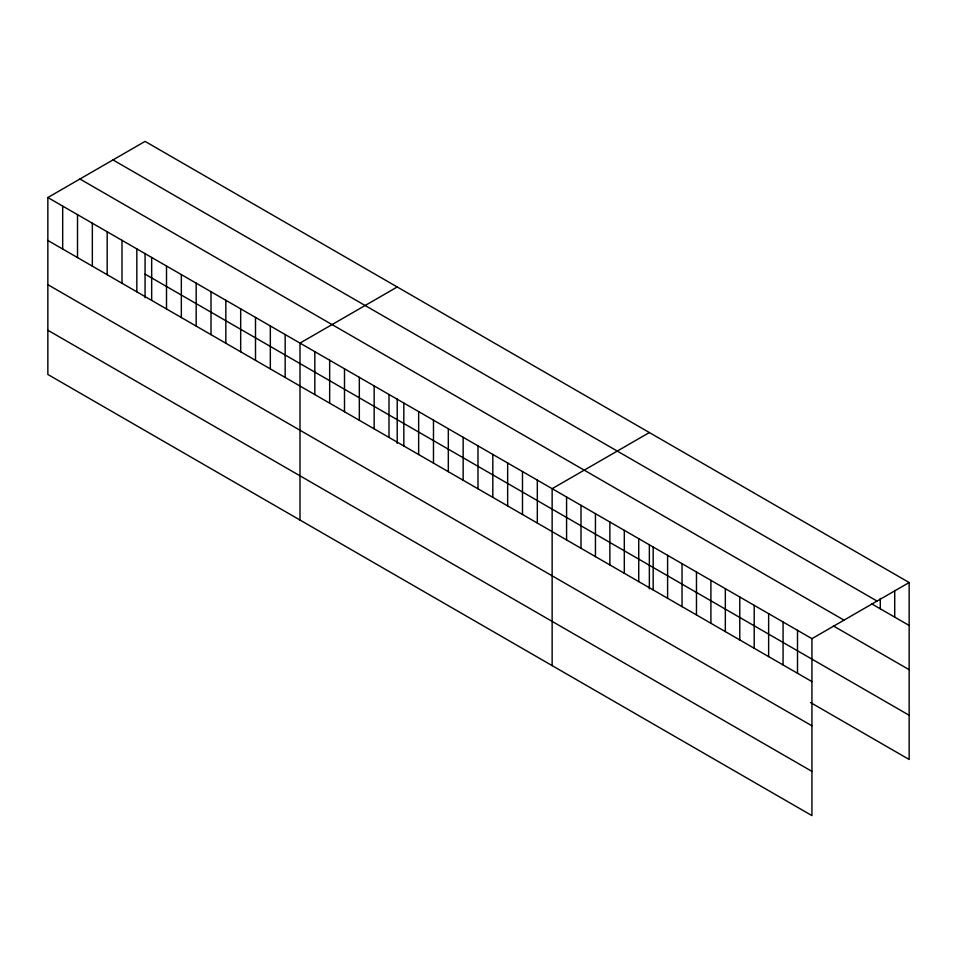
<?xml version="1.0" encoding="UTF-8"?>
<svg xmlns="http://www.w3.org/2000/svg" width="957" height="957" viewBox="0 0 957 957"><rect width="100%" height="100%" fill="white"/><g stroke="black" fill="none" stroke-linecap="round" stroke-linejoin="round"><path stroke-width="1.44" d="M47.85 197.525L811.931 638.666L811.931 815.603L47.85 374.462L47.85 197.525L145.069 141.397L909.15 582.538L909.15 759.475L810.531 702.534M397.215 286.98L299.996 343.096L299.996 520.034M649.36 432.552L552.141 488.68L552.141 665.617M811.931 638.666L909.15 582.538M112.986 159.927L877.067 601.068M871.863 603.939L909.15 625.471M79.933 179.007L844.014 620.148M833.38 625.95L909.15 669.685M145.069 274.109L909.15 715.25M47.85 240.458L811.931 681.599M47.85 284.672L811.931 725.813M47.85 330.237L811.931 771.378M894.723 590.493L894.723 617.133M880.284 598.436L880.284 608.808M797.504 630.34L797.504 673.261M783.065 622.002L783.065 664.924M768.638 613.664L768.638 656.598M754.2 605.338L754.2 648.26M739.773 597.001L739.773 639.934M725.334 588.675L725.334 631.596M710.907 580.337L710.907 623.27M696.469 572.011L696.469 614.932M682.042 563.673L682.042 606.594M667.603 555.335L667.603 598.269M653.176 547.009L653.176 589.931M649.36 544.557L649.36 588.854M638.738 538.671L638.738 581.605M624.311 530.345L624.311 573.267M609.872 522.008L609.872 564.941M595.445 513.682L595.445 556.603M581.007 505.344L581.007 548.277M566.58 497.006L566.58 539.939M537.32 480.115L537.32 523.048M522.486 471.55L522.486 514.483M507.653 462.985L507.653 505.918M492.819 454.419L492.819 497.353M477.986 445.866L477.986 488.788M463.152 437.301L463.152 480.223M448.319 428.736L448.319 471.657M433.485 420.171L433.485 463.104M418.652 411.606L418.652 454.539M403.83 403.041L403.83 445.974M397.215 398.973L397.215 443.27M388.997 394.487L388.997 437.409M374.163 385.922L374.163 428.844M359.33 377.357L359.33 420.279M344.496 368.792L344.496 411.725M329.663 360.227L329.663 403.16M314.829 351.662L314.829 394.595M285.162 334.543L285.162 377.465M270.329 325.978L270.329 368.9M255.507 317.413L255.507 360.334M240.674 308.848L240.674 351.781M225.84 300.283L225.84 343.216M211.007 291.718L211.007 334.651M196.173 283.164L196.173 326.086M181.34 274.599L181.34 317.521M166.506 266.034L166.506 308.955M151.673 257.469L151.673 300.39M145.069 253.402L145.069 297.699M136.839 248.904L136.839 291.837M122.006 240.339L122.006 283.272M107.184 231.773L107.184 274.707M92.351 223.22L92.351 266.142M77.517 214.655L77.517 257.577M62.684 206.09L62.684 249.011"/></g></svg>
